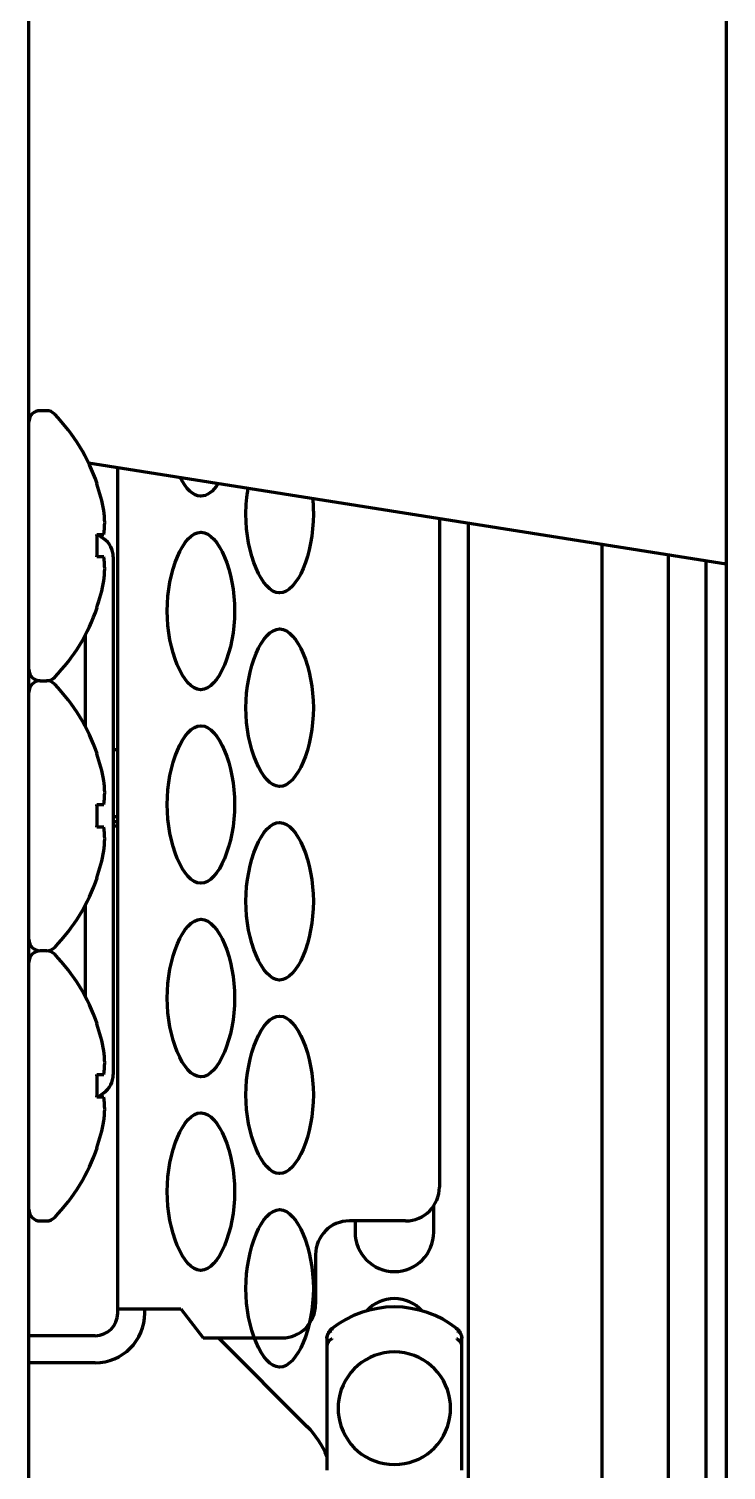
# Model space of a CAD drawing. Header units: inches. Extents: x 904 to 7172, y 213 to 5528.
# Drawn here: x 1052.3 to 1083.3, y 2241.6 to 2305.7 of the extents above; entities that cross this region are included whole.
import ezdxf

# ---------------------------------------------------------------- set-up
doc = ezdxf.new("R2010")
doc.units = ezdxf.units.IN

msp = doc.modelspace()

# ---------------------------------------------------------------- linework, layer by layer
at = {"linetype": 'Continuous', "lineweight": 70}
for p, q in [((1083.26, 3702.122), (1083.26, 2036.922)), ((1052.26, 2062.722), (1052.26, 3700.722)), ((1053.05, 2288.722), (1052.76, 2288.722)), ((1054.912, 2286.412), (1083.26, 2281.922)), ((1056.21, 2248.822), (1056.21, 2286.206)), ((1055.284, 2285.472), (1055.3, 2285.472)), ((1070.51, 2283.941), (1070.51, 2254.222)), ((1055.284, 2283.222), (1055.599, 2283.222)), ((1071.81, 2133.122), (1071.81, 2283.734)), ((1077.73, 2282.816), (1077.73, 2187.572)), ((1055.599, 2282.222), (1055.284, 2282.222)), ((1056.01, 2282.222), (1056.01, 2259.222)), ((1080.698, 2187.572), (1080.698, 2282.333)), ((1082.371, 2187.572), (1082.371, 2282.07)), ((1055.3, 2279.972), (1055.284, 2279.972)), ((1054.76, 2278.734), (1054.76, 2274.709)), ((1052.76, 2276.722), (1053.05, 2276.722)), ((1056.01, 2273.672), (1056.209, 2273.672)), ((1055.284, 2273.472), (1055.3, 2273.472)), ((1055.284, 2271.222), (1055.599, 2271.222)), ((1056.209, 2270.672), (1056.01, 2270.672)), ((1056.01, 2270.472), (1056.21, 2270.472)), ((1055.599, 2270.222), (1055.284, 2270.222)), ((1056.01, 2270.272), (1056.21, 2270.272)), ((1055.3, 2267.972), (1055.284, 2267.972)), ((1054.76, 2266.735), (1054.76, 2262.71)), ((1053.05, 2264.722), (1052.76, 2264.722)), ((1055.284, 2261.472), (1055.3, 2261.472)), ((1055.284, 2259.222), (1055.599, 2259.222)), ((1055.599, 2258.222), (1055.284, 2258.222)), ((1055.3, 2255.972), (1055.284, 2255.972)), ((1070.26, 2252.222), (1070.26, 2253.393)), ((1052.76, 2252.722), (1053.05, 2252.722)), ((1069.01, 2252.722), (1066.51, 2252.722)), ((1066.76, 2252.722), (1066.76, 2252.222)), ((1065.01, 2251.222), (1065.01, 2249.022)), ((1056.21, 2248.622), (1056.21, 2248.822)), ((1056.21, 2248.822), (1058.41, 2248.822)), ((1057.41, 2248.622), (1057.41, 2248.822)), ((1058.41, 2248.822), (1059.01, 2248.822)), ((1059.01, 2248.822), (1060.01, 2247.522)), ((1065.713, 2247.922), (1065.756, 2247.868)), ((1071.263, 2247.868), (1071.306, 2247.922)), ((1055.21, 2247.622), (1052.26, 2247.622)), ((1060.01, 2247.522), (1063.51, 2247.522)), ((1060.695, 2247.522), (1064.638, 2243.579)), ((1065.51, 2247.147), (1065.51, 2241.646)), ((1071.51, 2241.646), (1071.51, 2247.147)), ((1055.21, 2246.422), (1052.26, 2246.422))]:
    msp.add_line(p, q, dxfattribs=at)
for centre, radius, start, end in [((1052.76, 2288.222), 0.5, 90, 180), ((1053.05, 2288.222), 0.5, 43.77466, 90), ((1047.31, 2282.722), 8.45, 18.99246, 43.77466), ((1047.31, 2282.722), 8.435, 10.66216, 19.02708), ((1047.31, 2282.722), 7.99, 356.41219, 3.58781), ((1056.76, 2284.658), 2, 225.91796, 234.31466), ((1055.01, 2282.222), 1, 0, 54.31466), ((1047.31, 2282.722), 8.435, 340.97292, 349.33784), ((1047.31, 2282.722), 8.45, 316.22534, 341.00754), ((1052.76, 2277.222), 0.5, 180, 270), ((1053.05, 2277.222), 0.5, 270, 316.22534), ((1052.76, 2276.222), 0.5, 90, 180), ((1053.05, 2276.222), 0.5, 43.77466, 90), ((1047.31, 2270.722), 8.45, 18.99246, 43.77466), ((1047.31, 2270.722), 8.435, 10.66216, 19.02708), ((1047.31, 2270.722), 7.99, 356.41219, 3.58781), ((1047.31, 2270.722), 8.435, 340.97292, 349.33784), ((1047.31, 2270.722), 8.45, 316.22534, 341.00754), ((1052.76, 2265.222), 0.5, 180, 270), ((1052.76, 2264.222), 0.5, 90, 180), ((1053.05, 2265.222), 0.5, 270, 316.22534), ((1053.05, 2264.222), 0.5, 43.77466, 90), ((1047.31, 2258.722), 8.45, 18.99246, 43.77466), ((1047.31, 2258.722), 8.435, 10.66216, 19.02708), ((1047.31, 2258.722), 7.99, 356.41219, 3.58781), ((1055.01, 2259.222), 1, 305.68534, 0), ((1056.76, 2256.785), 2, 125.68533, 134.08204), ((1047.31, 2258.722), 8.435, 340.97292, 349.33784), ((1047.31, 2258.722), 8.45, 316.22534, 341.00754), ((1069.01, 2254.222), 1.5, 270, 0), ((1052.76, 2253.222), 0.5, 180, 270), ((1053.05, 2253.222), 0.5, 270, 316.22534), ((1066.51, 2251.222), 1.5, 90, 180), ((1068.51, 2252.222), 1.75, 180, 0), ((1068.51, 2247.622), 1.65, 42.04406, 137.95594), ((1055.21, 2248.622), 1, 270, 0), ((1055.21, 2248.622), 2.2, 270, 0), ((1063.51, 2249.022), 1.5, 270, 0), ((1068.51, 2244.397), 4.5, 51.57762, 128.4734), ((1068.51, 2244.397), 2.5, 8.88512, 171.11488), ((1068.51, 2244.397), 2.5, 171.11488, 188.88512), ((1068.51, 2244.397), 2.5, 351.11488, 8.88512), ((1061.81, 2240.751), 4, 22.33195, 45), ((1068.51, 2244.397), 2.5, 188.88512, 351.11488)]:
    msp.add_arc(centre, radius, start, end, dxfattribs=at)
for centre, major_axis, ratio, start_param, end_param in [((1047.31, 2283.752), (-8.323, 0), 0.707107, 3.051363, 3.231822), ((1047.31, 2281.691), (8.323, 0), 0.707107, 6.192956, 6.373415), ((1047.31, 2271.752), (-8.323, 0), 0.707107, 3.051363, 3.231822), ((1047.31, 2269.691), (8.323, 0), 0.707107, 6.192956, 6.373415), ((1047.31, 2259.752), (-8.323, 0), 0.707107, 3.051363, 3.231822), ((1047.31, 2257.691), (8.323, 0), 0.707107, 6.192956, 6.373415), ((1066.022, 2247.529), (-0.312, 0.391), 0.212305, 0.000913, 0.500435)]:
    msp.add_ellipse(centre, major_axis=major_axis, ratio=ratio, start_param=start_param, end_param=end_param, dxfattribs=at)
for points in [[(1059.894, 2284.922), (1059.563, 2284.932), (1059.246, 2285.25), (1058.991, 2285.746)], [(1065.51, 2247.505), (1065.51, 2247.387), (1065.51, 2247.269), (1065.51, 2247.147)], [(1071.51, 2247.147), (1071.51, 2247.269), (1071.51, 2247.387), (1071.51, 2247.505)]]:
    msp.add_open_spline(points, degree=3, dxfattribs=at)
for points, knots in [([(1060.676, 2285.483), (1060.447, 2285.133), (1060.183, 2284.922), (1059.904, 2284.922), (1059.899, 2284.922), (1059.894, 2284.922)], [0, 0, 0, 0, 0.981114, 0.981114, 1, 1, 1, 1]), ([(1063.394, 2280.622), (1062.615, 2280.645), (1061.749, 2282.779), (1061.946, 2284.913), (1062.012, 2285.289)], [0, 0, 0, 0, 0.814538, 1, 1, 1, 1]), ([(1064.868, 2284.861), (1064.895, 2284.618), (1065.011, 2282.62), (1064.195, 2280.622), (1063.404, 2280.622), (1063.399, 2280.622), (1063.394, 2280.622)], [0, 0, 0, 0, 0.123469, 0.994173, 0.994173, 1, 1, 1, 1]), ([(1059.894, 2276.322), (1059.115, 2276.345), (1057.7, 2279.833), (1059.124, 2283.322), (1059.915, 2283.322), (1059.92, 2283.322), (1059.925, 2283.322)], [0, 0, 0, 0, 0.496652, 0.996654, 0.996654, 1, 1, 1, 1]), ([(1059.925, 2283.322), (1060.704, 2283.298), (1062.119, 2279.81), (1060.695, 2276.322), (1059.904, 2276.322), (1059.899, 2276.322), (1059.894, 2276.322)], [0, 0, 0, 0, 0.496652, 0.996654, 0.996654, 1, 1, 1, 1]), ([(1063.394, 2272.022), (1062.615, 2272.045), (1061.2, 2275.533), (1062.624, 2279.022), (1063.415, 2279.022), (1063.42, 2279.022), (1063.425, 2279.022)], [0, 0, 0, 0, 0.496652, 0.996654, 0.996654, 1, 1, 1, 1]), ([(1063.425, 2279.022), (1064.204, 2278.998), (1065.619, 2275.51), (1064.195, 2272.022), (1063.404, 2272.022), (1063.399, 2272.022), (1063.394, 2272.022)], [0, 0, 0, 0, 0.496652, 0.996654, 0.996654, 1, 1, 1, 1]), ([(1059.894, 2267.722), (1059.115, 2267.745), (1057.7, 2271.233), (1059.124, 2274.722), (1059.915, 2274.722), (1059.92, 2274.722), (1059.925, 2274.722)], [0, 0, 0, 0, 0.496652, 0.996654, 0.996654, 1, 1, 1, 1]), ([(1059.925, 2274.722), (1060.704, 2274.698), (1062.119, 2271.21), (1060.695, 2267.722), (1059.904, 2267.722), (1059.899, 2267.722), (1059.894, 2267.722)], [0, 0, 0, 0, 0.496652, 0.996654, 0.996654, 1, 1, 1, 1]), ([(1063.394, 2263.422), (1062.615, 2263.445), (1061.2, 2266.933), (1062.624, 2270.422), (1063.415, 2270.422), (1063.42, 2270.422), (1063.425, 2270.422)], [0, 0, 0, 0, 0.496652, 0.996654, 0.996654, 1, 1, 1, 1]), ([(1063.425, 2270.422), (1064.204, 2270.398), (1065.619, 2266.91), (1064.195, 2263.422), (1063.404, 2263.422), (1063.399, 2263.422), (1063.394, 2263.422)], [0, 0, 0, 0, 0.496652, 0.996654, 0.996654, 1, 1, 1, 1]), ([(1059.894, 2259.122), (1059.115, 2259.145), (1057.7, 2262.633), (1059.124, 2266.122), (1059.915, 2266.122), (1059.92, 2266.122), (1059.925, 2266.122)], [0, 0, 0, 0, 0.496652, 0.996654, 0.996654, 1, 1, 1, 1]), ([(1059.925, 2266.122), (1060.704, 2266.098), (1062.119, 2262.61), (1060.695, 2259.122), (1059.904, 2259.122), (1059.899, 2259.122), (1059.894, 2259.122)], [0, 0, 0, 0, 0.496652, 0.996654, 0.996654, 1, 1, 1, 1]), ([(1063.394, 2254.822), (1062.615, 2254.845), (1061.2, 2258.333), (1062.624, 2261.822), (1063.415, 2261.822), (1063.42, 2261.822), (1063.425, 2261.822)], [0, 0, 0, 0, 0.496652, 0.996654, 0.996654, 1, 1, 1, 1]), ([(1063.425, 2261.822), (1064.204, 2261.798), (1065.619, 2258.31), (1064.195, 2254.822), (1063.404, 2254.822), (1063.399, 2254.822), (1063.394, 2254.822)], [0, 0, 0, 0, 0.496652, 0.996654, 0.996654, 1, 1, 1, 1]), ([(1059.894, 2250.522), (1059.115, 2250.545), (1057.7, 2254.033), (1059.124, 2257.522), (1059.915, 2257.522), (1059.92, 2257.522), (1059.925, 2257.522)], [0, 0, 0, 0, 0.496652, 0.996654, 0.996654, 1, 1, 1, 1]), ([(1059.925, 2257.522), (1060.704, 2257.498), (1062.119, 2254.01), (1060.695, 2250.522), (1059.904, 2250.522), (1059.899, 2250.522), (1059.894, 2250.522)], [0, 0, 0, 0, 0.496652, 0.996654, 0.996654, 1, 1, 1, 1]), ([(1063.394, 2246.222), (1062.615, 2246.245), (1061.2, 2249.733), (1062.624, 2253.222), (1063.415, 2253.222), (1063.42, 2253.222), (1063.425, 2253.222)], [0, 0, 0, 0, 0.496652, 0.996654, 0.996654, 1, 1, 1, 1]), ([(1063.425, 2253.222), (1064.204, 2253.198), (1065.619, 2249.71), (1064.195, 2246.222), (1063.404, 2246.222), (1063.399, 2246.222), (1063.394, 2246.222)], [0, 0, 0, 0, 0.496652, 0.996654, 0.996654, 1, 1, 1, 1]), ([(1065.71, 2247.92), (1065.707, 2247.917), (1065.701, 2247.912), (1065.691, 2247.904), (1065.682, 2247.896), (1065.673, 2247.888), (1065.664, 2247.879), (1065.655, 2247.87), (1065.647, 2247.86), (1065.638, 2247.851), (1065.63, 2247.84), (1065.621, 2247.83), (1065.613, 2247.819), (1065.605, 2247.808), (1065.597, 2247.797), (1065.59, 2247.785), (1065.582, 2247.773), (1065.575, 2247.76), (1065.569, 2247.747), (1065.563, 2247.737), (1065.559, 2247.727), (1065.555, 2247.72), (1065.552, 2247.711), (1065.547, 2247.701), (1065.543, 2247.69), (1065.539, 2247.677), (1065.534, 2247.663), (1065.529, 2247.648), (1065.525, 2247.632), (1065.521, 2247.614), (1065.517, 2247.595), (1065.514, 2247.574), (1065.512, 2247.552), (1065.51, 2247.529), (1065.51, 2247.513), (1065.51, 2247.505)], [0, 0, 0, 0, 0.025024, 0.050378, 0.076062, 0.102079, 0.128429, 0.155115, 0.182136, 0.209495, 0.237192, 0.265228, 0.293604, 0.32232, 0.351377, 0.380775, 0.410515, 0.440597, 0.47102, 0.501786, 0.516805, 0.534413, 0.554612, 0.577405, 0.602796, 0.630788, 0.661384, 0.694587, 0.730398, 0.768819, 0.809849, 0.853486, 0.899727, 0.948568, 1, 1, 1, 1]), ([(1071.509, 2247.505), (1071.509, 2247.508), (1071.509, 2247.516), (1071.509, 2247.526), (1071.508, 2247.537), (1071.508, 2247.547), (1071.507, 2247.557), (1071.506, 2247.567), (1071.505, 2247.576), (1071.503, 2247.585), (1071.502, 2247.594), (1071.5, 2247.603), (1071.498, 2247.611), (1071.497, 2247.62), (1071.495, 2247.628), (1071.493, 2247.635), (1071.491, 2247.643), (1071.489, 2247.65), (1071.487, 2247.657), (1071.485, 2247.663), (1071.483, 2247.67), (1071.481, 2247.676), (1071.479, 2247.682), (1071.477, 2247.687), (1071.475, 2247.693), (1071.473, 2247.698), (1071.471, 2247.703), (1071.469, 2247.708), (1071.467, 2247.712), (1071.465, 2247.716), (1071.463, 2247.72), (1071.462, 2247.724), (1071.46, 2247.728), (1071.459, 2247.731), (1071.454, 2247.741), (1071.445, 2247.758), (1071.432, 2247.78), (1071.419, 2247.802), (1071.404, 2247.822), (1071.389, 2247.841), (1071.374, 2247.859), (1071.358, 2247.876), (1071.341, 2247.892), (1071.325, 2247.907), (1071.313, 2247.916), (1071.308, 2247.921)], [0, 0, 0, 0, 0.022864, 0.045241, 0.067131, 0.088533, 0.109447, 0.129871, 0.149806, 0.169251, 0.188206, 0.20667, 0.224644, 0.242128, 0.25912, 0.275622, 0.291634, 0.307154, 0.322185, 0.336725, 0.350775, 0.364335, 0.377406, 0.389987, 0.402079, 0.413682, 0.424797, 0.435423, 0.445562, 0.455213, 0.464376, 0.473053, 0.481243, 0.488947, 0.496164, 0.551428, 0.605599, 0.65868, 0.71067, 0.761575, 0.811398, 0.860144, 0.907821, 0.954437, 1, 1, 1, 1]), ([(1065.51, 2247.505), (1065.51, 2247.508), (1065.51, 2247.514), (1065.51, 2247.524), (1065.511, 2247.533), (1065.512, 2247.542), (1065.513, 2247.551), (1065.514, 2247.559), (1065.515, 2247.568), (1065.517, 2247.576), (1065.519, 2247.584), (1065.521, 2247.592), (1065.523, 2247.599), (1065.525, 2247.607), (1065.527, 2247.614), (1065.53, 2247.621), (1065.532, 2247.628), (1065.535, 2247.635), (1065.537, 2247.641), (1065.54, 2247.647), (1065.542, 2247.653), (1065.545, 2247.659), (1065.548, 2247.665), (1065.551, 2247.67), (1065.553, 2247.676), (1065.556, 2247.681), (1065.559, 2247.686), (1065.565, 2247.695), (1065.573, 2247.709), (1065.586, 2247.727), (1065.599, 2247.744), (1065.613, 2247.76), (1065.628, 2247.776), (1065.643, 2247.79), (1065.659, 2247.804), (1065.676, 2247.817), (1065.692, 2247.83), (1065.704, 2247.837), (1065.71, 2247.841)], [0, 0, 0, 0, 0.024704, 0.048963, 0.072775, 0.09614, 0.119057, 0.141526, 0.163546, 0.185118, 0.206241, 0.226915, 0.24714, 0.266916, 0.286243, 0.305121, 0.323551, 0.341532, 0.359066, 0.376152, 0.392791, 0.408984, 0.42473, 0.440031, 0.454887, 0.469298, 0.483265, 0.496789, 0.550956, 0.604254, 0.656687, 0.708259, 0.758975, 0.808843, 0.857869, 0.906064, 0.953438, 1, 1, 1, 1]), ([(1065.734, 2247.48), (1065.731, 2247.478), (1065.724, 2247.474), (1065.715, 2247.469), (1065.706, 2247.463), (1065.696, 2247.457), (1065.687, 2247.451), (1065.678, 2247.445), (1065.669, 2247.438), (1065.66, 2247.431), (1065.652, 2247.424), (1065.643, 2247.417), (1065.635, 2247.41), (1065.627, 2247.402), (1065.619, 2247.394), (1065.611, 2247.386), (1065.603, 2247.378), (1065.596, 2247.37), (1065.588, 2247.361), (1065.581, 2247.352), (1065.575, 2247.343), (1065.568, 2247.334), (1065.562, 2247.324), (1065.557, 2247.315), (1065.551, 2247.305), (1065.545, 2247.294), (1065.539, 2247.282), (1065.534, 2247.27), (1065.529, 2247.257), (1065.524, 2247.243), (1065.52, 2247.229), (1065.517, 2247.214), (1065.514, 2247.198), (1065.511, 2247.182), (1065.51, 2247.165), (1065.51, 2247.153), (1065.51, 2247.147)], [0, 0, 0, 0, 0.023097, 0.046395, 0.069897, 0.093606, 0.117525, 0.141658, 0.166006, 0.190572, 0.215358, 0.240367, 0.265601, 0.291062, 0.316751, 0.34267, 0.36882, 0.395203, 0.421819, 0.44867, 0.475757, 0.503078, 0.528611, 0.555657, 0.584223, 0.614317, 0.645944, 0.679109, 0.713816, 0.750069, 0.787867, 0.827213, 0.868103, 0.910536, 0.954504, 1, 1, 1, 1]), ([(1071.509, 2247.147), (1071.509, 2247.15), (1071.509, 2247.156), (1071.509, 2247.164), (1071.508, 2247.173), (1071.508, 2247.181), (1071.507, 2247.189), (1071.506, 2247.197), (1071.504, 2247.204), (1071.503, 2247.212), (1071.501, 2247.219), (1071.499, 2247.227), (1071.497, 2247.234), (1071.495, 2247.241), (1071.493, 2247.247), (1071.491, 2247.254), (1071.489, 2247.26), (1071.486, 2247.267), (1071.484, 2247.273), (1071.481, 2247.279), (1071.478, 2247.284), (1071.476, 2247.29), (1071.473, 2247.295), (1071.47, 2247.301), (1071.468, 2247.306), (1071.465, 2247.311), (1071.462, 2247.316), (1071.459, 2247.32), (1071.456, 2247.325), (1071.454, 2247.329), (1071.448, 2247.338), (1071.439, 2247.35), (1071.426, 2247.367), (1071.413, 2247.382), (1071.398, 2247.397), (1071.384, 2247.411), (1071.368, 2247.424), (1071.352, 2247.436), (1071.336, 2247.448), (1071.319, 2247.459), (1071.303, 2247.47), (1071.291, 2247.476), (1071.285, 2247.48)], [0, 0, 0, 0, 0.022174, 0.043992, 0.065454, 0.086559, 0.107306, 0.127693, 0.147722, 0.16739, 0.186699, 0.205647, 0.224234, 0.24246, 0.260326, 0.277831, 0.294975, 0.31176, 0.328185, 0.34425, 0.359956, 0.375304, 0.390294, 0.404926, 0.419202, 0.433122, 0.446686, 0.459896, 0.472753, 0.485256, 0.497408, 0.546852, 0.595521, 0.643419, 0.690553, 0.736931, 0.782562, 0.827459, 0.871636, 0.915107, 0.957889, 1, 1, 1, 1]), ([(1071.31, 2247.841), (1071.313, 2247.839), (1071.319, 2247.835), (1071.327, 2247.829), (1071.336, 2247.823), (1071.345, 2247.816), (1071.354, 2247.809), (1071.362, 2247.802), (1071.37, 2247.795), (1071.379, 2247.787), (1071.387, 2247.78), (1071.395, 2247.772), (1071.402, 2247.764), (1071.41, 2247.755), (1071.418, 2247.747), (1071.425, 2247.738), (1071.432, 2247.729), (1071.439, 2247.719), (1071.445, 2247.71), (1071.451, 2247.7), (1071.457, 2247.69), (1071.463, 2247.681), (1071.468, 2247.67), (1071.474, 2247.659), (1071.479, 2247.648), (1071.484, 2247.635), (1071.489, 2247.622), (1071.494, 2247.607), (1071.498, 2247.592), (1071.502, 2247.576), (1071.505, 2247.56), (1071.508, 2247.542), (1071.509, 2247.524), (1071.509, 2247.511), (1071.509, 2247.505)], [0, 0, 0, 0, 0.024357, 0.048944, 0.073762, 0.098813, 0.124098, 0.149618, 0.175376, 0.201372, 0.227608, 0.254084, 0.280802, 0.307763, 0.334967, 0.362416, 0.390109, 0.418048, 0.446233, 0.474664, 0.503341, 0.530295, 0.559113, 0.589798, 0.622356, 0.65679, 0.693104, 0.731299, 0.771378, 0.813341, 0.857187, 0.902915, 0.950521, 1, 1, 1, 1])]:
    msp.add_open_spline(points, degree=3, knots=knots, dxfattribs=at)

doc.saveas('drawing.dxf')
